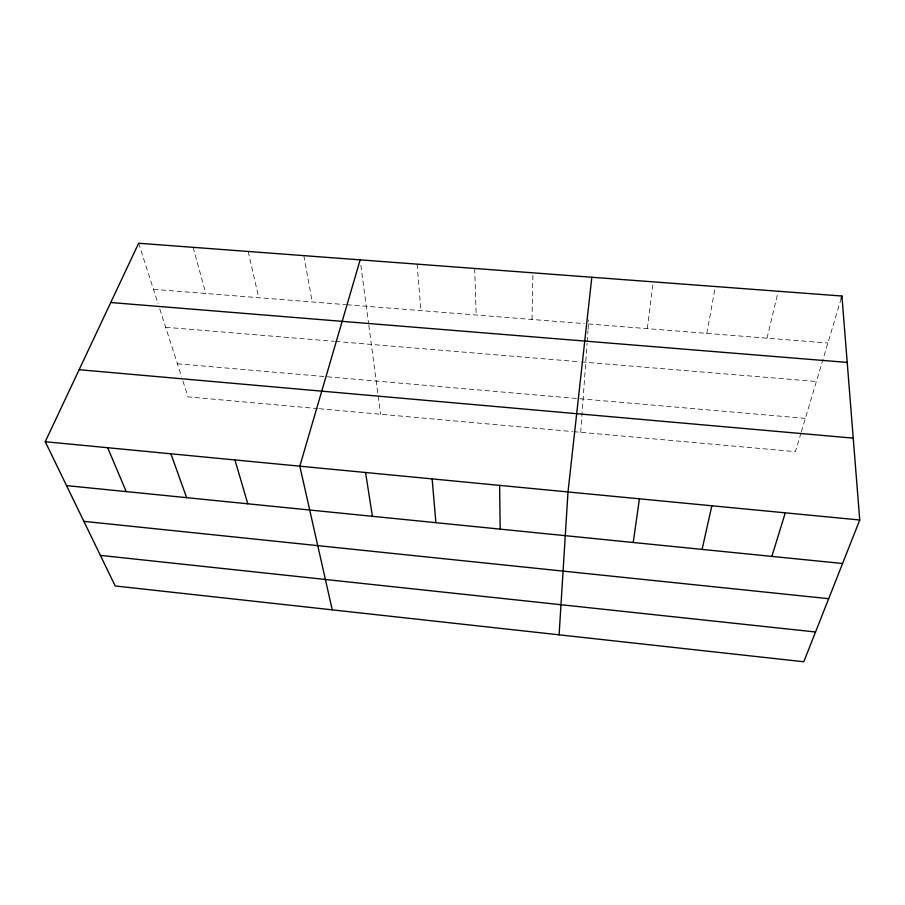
<?xml version="1.0" encoding="UTF-8"?>
<svg xmlns="http://www.w3.org/2000/svg" width="905" height="905" viewBox="0 0 905 905"><rect width="100%" height="100%" fill="white"/><g stroke="black" fill="none" stroke-linecap="round" stroke-linejoin="round"><path stroke-width="0.68" stroke-dasharray="4.53 3.39" d="M532.016 319.465L532.909 272.835M580.727 432.296L587.107 343.131M587.209 341.762L587.99 330.8M588.092 329.431L588.77 319.838M647.301 328.639L653.229 281.862M706.805 333.379L715.369 286.534M766.999 338.176L778.266 291.252M800.993 433.009L795.416 451.663L573.861 431.685M801.389 431.685L841.118 298.718M153.465 289.329L345.495 304.612M346.875 304.725L584.347 323.628M588.476 323.956L827.883 343.018M165.66 327.271L334.228 341.332M335.608 341.445L580.15 361.83M581.553 361.943L816.378 381.514M177.38 363.765L805.371 418.359M317.915 408.596L188.025 396.876L182.063 378.335M319.295 408.721L572.492 431.561M138.646 243.241L158.092 303.718M159.766 308.956L181.645 377.012M193.104 247.325L205.82 293.492M248.174 251.454L258.74 297.711M303.842 255.64L312.225 301.965M360.869 265.323L368.629 323.979M368.81 325.348L380.564 414.252M417.092 264.136L420.927 310.619M474.673 268.457L476.177 315.019"/><path stroke-width="1.36" d="M559.109 634.835L568.001 491.958L591.825 277.258M633.229 542.491L639.428 498.825M702.088 549.403L711.839 505.782M360.145 259.871L299.815 466.188L332.259 609.857M841.118 298.718L841.922 296.026L138.646 243.241L45.25 441.719L115.207 585.965L803.787 661.759L859.75 519.99L841.922 296.026M771.863 556.405L785.28 512.841M110.749 302.53L847.204 362.407M79.142 369.704L853.234 438.144M45.25 441.719L859.75 519.99M66.54 485.612L842.578 563.498M83.871 521.348L828.686 598.691M100.365 555.376L815.541 631.984M107.672 447.715L126.225 491.607M170.898 453.801L186.634 497.671M234.938 459.955L247.8 503.802M365.552 472.501L372.408 516.314M432.138 478.903L435.893 522.683M499.628 485.385L500.182 529.142"/></g></svg>
